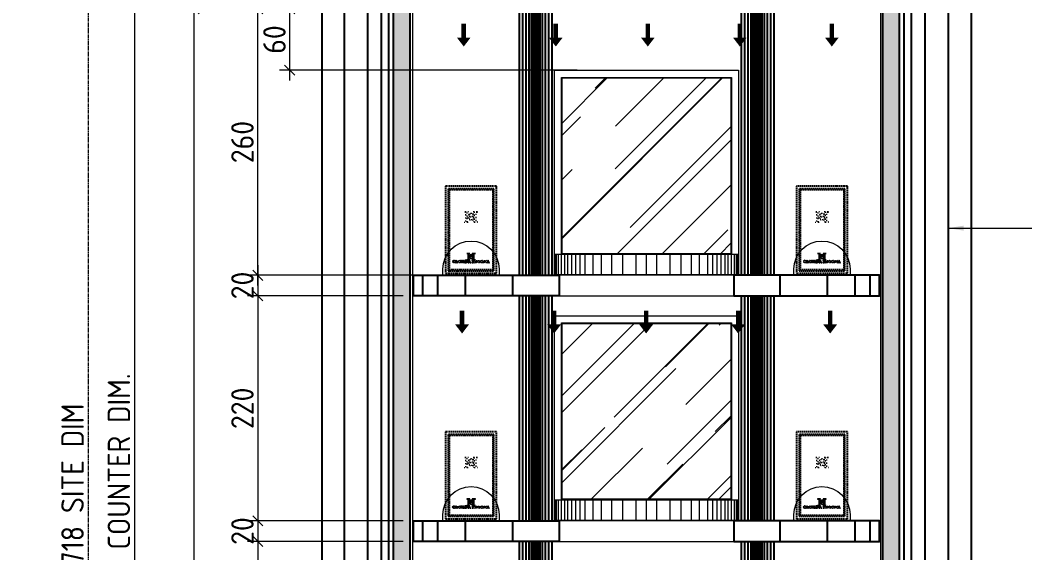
# Model space of a CAD drawing. Header units: millimetres. Extents: x 539949 to 547802, y -525020 to -515511.
# Drawn here: x 541764 to 542754, y -518583 to -518063 of the extents above; entities that cross this region are included whole.
import ezdxf

# ---------------------------------------------------------------- set-up
doc = ezdxf.new("R2010")
doc.units = ezdxf.units.MM
doc.header["$LTSCALE"] = 5
doc.header["$MEASUREMENT"] = 0
doc.set_wipeout_variables(frame=1)
doc.header["$PDMODE"] = 35
for name, pattern in [('CENTER2', [1.125, 0.75, -0.125, 0.125, -0.125]), ('CHILL WATER', [0.375, 0.25, -0.125]), ('DASH2', [0.375, 0.25, -0.125])]:
    doc.linetypes.add(name, pattern=pattern)
for name, color, linetype, lineweight in [('Decolab', 7, 'Continuous', 0), ('MDF', 41, 'Continuous', 0), ('METAL', 6, 'Continuous', 0)]:
    doc.layers.add(name, color=color, linetype=linetype, lineweight=lineweight)
for name, color, linetype in [('DIM-10', 1, 'Continuous'), ('EL_LIGHTING', 2, 'Continuous'), ('HATCH', 8, 'Continuous'), ('I-FURN', 25, 'Continuous'), ('LS', 7, 'Continuous'), ('PDF7_AUXILIAR', 7, 'Continuous')]:
    doc.layers.add(name, color=color, linetype=linetype)
for name, color, linetype, true_color in [('LED 4600K', 41, 'Continuous', 0xebd690), ('PDF7_GOL', 42, 'Continuous', 0xb88a00), ('PDF7_PLEXI OPAL', 142, 'Continuous', 0x008ab8), ('PDF8_PLEXI OPAL', 142, 'Continuous', 0x008ab8)]:
    doc.layers.add(name, color=color, linetype=linetype, true_color=true_color)
doc.styles.add('ISOCP', font='isocp.shx')
doc.styles.get("Standard").update_dxf_attribs({"font": 'arial.ttf'})
doc.dimstyles.new('dim', dxfattribs={"dimtxt": 2, "dimasz": 2, "dimexe": 1, "dimexo": 1, "dimgap": 1, "dimtad": 1, "dimdec": 0, "dimdsep": 46, "dimtxsty": 'Standard', "dimblk": 'OBLIQUE', "dimcen": 0, "dimdle": 1, "dimclrd": 1, "dimclre": 1, "dimclrt": 1, "dimadec": 0, "dimazin": 0, "dimtfac": 1, "dimtdec": 0, "dimtix": 1, "dimtmove": 0, "dimatfit": 3, "dimfxl": 1, "dimlwd": 0, "dimlwe": 0, "dimarcsym": 0})
doc.dimstyles.new('DL - 10', dxfattribs={"dimscale": 10, "dimtxt": 2.2, "dimasz": 1, "dimexe": 1, "dimexo": 1, "dimgap": 0.4, "dimtad": 1, "dimdec": 0, "dimdsep": 46, "dimtxsty": 'ISOCP', "dimblk": 'OBLIQUE', "dimcen": 0.5, "dimdle": 1, "dimclrd": 256, "dimclre": 256, "dimclrt": 2, "dimadec": 0, "dimazin": 2, "dimtfac": 1, "dimtdec": 0, "dimtix": 1, "dimtmove": 1, "dimatfit": 3, "dimldrblk": 'OPEN90', "dimfxl": 1, "dimlwd": 9, "dimlwe": 9, "dimarcsym": 0})

# ---------------------------------------------------------------- blocks, each defined once
blk = doc.blocks.new('*U14')
at = {"layer": 'HATCH'}
for p, q in [((-200, 0), (-200, 28.2)), ((-186.9, 0), (-186.9, 28.2)), ((-166.6, 0), (-166.6, 28.2)), ((-128.6, 0), (-128.6, 28.2)), ((-63.7, 0), (-63.7, 28.2)), ((0, 28.2), (0, 0))]:
    blk.add_line(p, q, dxfattribs=at)
blk.add_lwpolyline([(0, 0), (-200, 0), (-200, 28.2), (0, 28.2)], close=True, dxfattribs=at)
blk = doc.blocks.new('*U371')
at = {"layer": 'HATCH'}
for p, q in [((-200, 0), (-200, 6601.4)), ((-186.9, 0), (-186.9, 6601.4)), ((-166.6, 0), (-166.6, 6601.4)), ((-128.6, 0), (-128.6, 6601.4)), ((-63.7, 0), (-63.7, 6601.4)), ((0, 6601.4), (0, 0))]:
    blk.add_line(p, q, dxfattribs=at)
blk.add_lwpolyline([(0, 0), (-200, 0), (-200, 6601.4), (0, 6601.4)], close=True, dxfattribs=at)
blk = doc.blocks.new('_OBLIQUE')
at = {"color": 0, "linetype": 'ByBlock', "lineweight": -2}
blk.add_line((-0.5, -0.5), (0.5, 0.5), dxfattribs=at)
blk = doc.blocks.new('*D34')
at = {"layer": 'Defpoints', "color": 0, "transparency": 16777216}
for p in [(542059.29, -517169.23), (541875.96, -519882.23), (542059.29, -519882.23)]:
    blk.add_point(p, dxfattribs=at)
at = {"layer": 'DIM-10', "lineweight": 9, "transparency": 16777216}
for p, q in [((541875.96, -517159.23), (541875.96, -519892.23)), ((542049.29, -517169.23), (541865.96, -517169.23)), ((542049.29, -519882.23), (541865.96, -519882.23))]:
    blk.add_line(p, q, dxfattribs=at)
at = {"layer": 'DIM-10', "lineweight": 9, "transparency": 16777216, "xscale": 10, "yscale": 10, "zscale": 10}
for p, rotation in [((541875.96, -517169.23), 90), ((541875.96, -519882.23), 270)]:
    blk.add_blockref('_OBLIQUE', p, dxfattribs=dict(at, rotation=rotation))
at = {"layer": 'DIM-10', "color": 2, "transparency": 16777216, "insert": (541860.81, -518525.73), "char_height": 22, "attachment_point": 5, "rotation": 90, "style": 'ISOCP'}
blk.add_mtext('2713 COUNTER DIM.', dxfattribs=at)
blk = doc.blocks.new('_Open90')
at = {"color": 0, "linetype": 'ByBlock', "lineweight": -2}
for p, q in [((0, 0), (-1, 0)), ((-0.5, 0.5), (0, 0)), ((0, 0), (-0.5, -0.5))]:
    blk.add_line(p, q, dxfattribs=at)
blk = doc.blocks.new('*D55')
at = {"layer": 'Defpoints', "color": 0, "transparency": 16777216}
for p in [(542199.29, -518051.4), (541934.25, -519549.36), (542148.86, -519549.36)]:
    blk.add_point(p, dxfattribs=at)
at = {"layer": 'DIM-10', "lineweight": 9, "transparency": 16777216}
for p, q in [((541934.25, -518041.4), (541934.25, -519559.36)), ((542189.29, -518051.4), (541924.25, -518051.4)), ((542138.86, -519549.36), (541924.25, -519549.36))]:
    blk.add_line(p, q, dxfattribs=at)
at = {"layer": 'DIM-10', "lineweight": 9, "transparency": 16777216, "xscale": 10, "yscale": 10, "zscale": 10}
for p, rotation in [((541934.25, -518051.4), 90), ((541934.25, -519549.36), 270)]:
    blk.add_blockref('_OBLIQUE', p, dxfattribs=dict(at, rotation=rotation))
at = {"layer": 'DIM-10', "color": 2, "transparency": 16777216, "insert": (541904.25, -518817.41), "char_height": 22, "attachment_point": 5, "rotation": 90, "style": 'ISOCP'}
blk.add_mtext('1498', dxfattribs=at)
blk = doc.blocks.new('*D62')
at = {"layer": 'Defpoints', "color": 0, "transparency": 16777216}
for p in [(542148.84, -518551.93), (541996.64, -518572), (542148.84, -518572)]:
    blk.add_point(p, dxfattribs=at)
at = {"layer": 'DIM-10', "lineweight": 9, "transparency": 16777216}
for p, q in [((541996.64, -518541.93), (541996.64, -518582)), ((542138.84, -518551.93), (541986.64, -518551.93)), ((542138.84, -518572), (541986.64, -518572))]:
    blk.add_line(p, q, dxfattribs=at)
at = {"layer": 'DIM-10', "lineweight": 9, "transparency": 16777216, "xscale": 10, "yscale": 10, "zscale": 10}
for p, rotation in [((541996.64, -518551.93), 90), ((541996.64, -518572), 270)]:
    blk.add_blockref('_OBLIQUE', p, dxfattribs=dict(at, rotation=rotation))
at = {"layer": 'DIM-10', "color": 2, "transparency": 16777216, "insert": (541981.63, -518561.93), "char_height": 22, "attachment_point": 5, "rotation": 90, "style": 'ISOCP'}
blk.add_mtext('20', dxfattribs=at)
blk = doc.blocks.new('*D56')
at = {"layer": 'Defpoints', "color": 0, "transparency": 16777216}
for p in [(542148.84, -518572), (541996.64, -518792), (542148.84, -518792)]:
    blk.add_point(p, dxfattribs=at)
at = {"layer": 'DIM-10', "lineweight": 9, "transparency": 16777216}
for p, q in [((541996.64, -518562), (541996.64, -518802)), ((542138.84, -518572), (541986.64, -518572)), ((542138.84, -518792), (541986.64, -518792))]:
    blk.add_line(p, q, dxfattribs=at)
at = {"layer": 'DIM-10', "lineweight": 9, "transparency": 16777216, "xscale": 10, "yscale": 10, "zscale": 10}
for p, rotation in [((541996.64, -518572), 90), ((541996.64, -518792), 270)]:
    blk.add_blockref('_OBLIQUE', p, dxfattribs=dict(at, rotation=rotation))
at = {"layer": 'DIM-10', "color": 2, "transparency": 16777216, "insert": (541981.63, -518682), "char_height": 22, "attachment_point": 5, "rotation": 90, "style": 'ISOCP'}
blk.add_mtext('220', dxfattribs=at)
blk = doc.blocks.new('*D290')
at = {"layer": 'Defpoints', "color": 0, "transparency": 16777216}
for p in [(542148.84, -518311.86), (541996.64, -518331.93), (542148.84, -518331.93)]:
    blk.add_point(p, dxfattribs=at)
at = {"layer": 'DIM-10', "lineweight": 9, "transparency": 16777216}
for p, q in [((541996.64, -518301.86), (541996.64, -518341.93)), ((542138.84, -518311.86), (541986.64, -518311.86)), ((542138.84, -518331.93), (541986.64, -518331.93))]:
    blk.add_line(p, q, dxfattribs=at)
at = {"layer": 'DIM-10', "lineweight": 9, "transparency": 16777216, "xscale": 10, "yscale": 10, "zscale": 10}
for p, rotation in [((541996.64, -518311.86), 90), ((541996.64, -518331.93), 270)]:
    blk.add_blockref('_OBLIQUE', p, dxfattribs=dict(at, rotation=rotation))
at = {"layer": 'DIM-10', "color": 2, "transparency": 16777216, "insert": (541981.63, -518321.86), "char_height": 22, "attachment_point": 5, "rotation": 90, "style": 'ISOCP'}
blk.add_mtext('20', dxfattribs=at)
blk = doc.blocks.new('*D291')
at = {"layer": 'Defpoints', "color": 0, "transparency": 16777216}
for p in [(542148.84, -518331.93), (541996.64, -518551.93), (542148.84, -518551.93)]:
    blk.add_point(p, dxfattribs=at)
at = {"layer": 'DIM-10', "lineweight": 9, "transparency": 16777216}
for p, q in [((541996.64, -518321.93), (541996.64, -518561.93)), ((542138.84, -518331.93), (541986.64, -518331.93)), ((542138.84, -518551.93), (541986.64, -518551.93))]:
    blk.add_line(p, q, dxfattribs=at)
at = {"layer": 'DIM-10', "lineweight": 9, "transparency": 16777216, "xscale": 10, "yscale": 10, "zscale": 10}
for p, rotation in [((541996.64, -518331.93), 90), ((541996.64, -518551.93), 270)]:
    blk.add_blockref('_OBLIQUE', p, dxfattribs=dict(at, rotation=rotation))
at = {"layer": 'DIM-10', "color": 2, "transparency": 16777216, "insert": (541981.63, -518441.93), "char_height": 22, "attachment_point": 5, "rotation": 90, "style": 'ISOCP'}
blk.add_mtext('220', dxfattribs=at)
blk = doc.blocks.new('*D292')
at = {"layer": 'Defpoints', "color": 0, "transparency": 16777216}
for p in [(541996.64, -518051.4), (542199.29, -518051.4), (542172.65, -518311.86)]:
    blk.add_point(p, dxfattribs=at)
at = {"layer": 'DIM-10', "lineweight": 9, "transparency": 16777216}
for p, q in [((541996.64, -518321.86), (541996.64, -518041.4)), ((542189.29, -518051.4), (541986.64, -518051.4)), ((542162.65, -518311.86), (541986.64, -518311.86))]:
    blk.add_line(p, q, dxfattribs=at)
at = {"layer": 'DIM-10', "lineweight": 9, "transparency": 16777216, "xscale": 10, "yscale": 10, "zscale": 10}
for p, rotation in [((541996.64, -518051.4), 90), ((541996.64, -518311.86), 270)]:
    blk.add_blockref('_OBLIQUE', p, dxfattribs=dict(at, rotation=rotation))
at = {"layer": 'DIM-10', "color": 2, "transparency": 16777216, "insert": (541981.63, -518181.63), "char_height": 22, "attachment_point": 5, "rotation": 90, "style": 'ISOCP'}
blk.add_mtext('260', dxfattribs=at)
blk = doc.blocks.new('FLECHE')
at = {"layer": 'EL_LIGHTING', "const_width": 5}
blk.add_lwpolyline([(0, 0), (0, -15)], dxfattribs=at)
at = {"layer": 'EL_LIGHTING'}
blk.add_lwpolyline([(0, -15, 15, 0, 0), (0, -24.8, 0, 0, 0)], format="xyseb", dxfattribs=at)
blk = doc.blocks.new('*U304')
at = {"layer": 'EL_LIGHTING', "xscale": 0.9, "yscale": 0.9, "zscale": 0.9, "rotation": 90}
blk.add_blockref('FLECHE', (-11.16, 0), dxfattribs=at)
blk = doc.blocks.new('*U305')
at = {"layer": 'LED 4600K', "color": 0, "linetype": 'ByBlock', "lineweight": -2}
for p in [(0, 360), (0, 270), (0, 180), (0, 90), (0, 0)]:
    blk.add_blockref('*U304', p, dxfattribs=at)
blk = doc.blocks.new('A$Cdae376a9')
at = {"layer": 'PDF8_PLEXI OPAL', "lineweight": 0}
h = blk.add_hatch(dxfattribs=at)
h.set_pattern_fill('AR-RROOF', color=256, scale=60, angle=45)
h.set_pattern_definition([(45, (-511118.685, 526567.64), (50.9116882, 135.764502), [900, -120, 300, -60]), (45, (-511083.47, 526645.28), (-98.853528, 14.000714), [180, -19.8, 360, -45]), (45, (-511133.534, 526624.914), (192.1916231, 249.0430083), [480, -84, 240, -60])])
h.paths.add_polyline_path([(-82.48, 192.97), (82.48, 192.97), (82.48, 21.03), (-82.48, 21.03)])
at = {"layer": 'METAL', "color": 251}
for p, q in [((-89, 0.42), (-89, 20.53)), ((-88, 0.42), (-88, 20.53)), ((-86, 0.42), (-86, 20.53)), ((-83, 0.42), (-83, 20.53)), ((-80, 0.42), (-80, 20.53)), ((-77, 0.42), (-77, 20.53)), ((-73, 0.42), (-73, 20.53)), ((-69, 0.42), (-69, 20.53)), ((-65, 0.42), (-65, 20.53)), ((-60, 0.42), (-60, 20.53)), ((-52, 0.42), (-52, 20.53)), ((-44, 0.42), (-44, 20.53)), ((-34, 0.42), (-34, 20.53)), ((-23, 0.42), (-23, 20.53)), ((-10, 0.42), (-10, 20.53)), ((0, 0.42), (0, 20.53)), ((10, 0.42), (10, 20.53)), ((23, 0.42), (23, 20.53)), ((34, 0.42), (34, 20.53)), ((44, 0.42), (44, 20.53)), ((52, 0.42), (52, 20.53)), ((60, 0.42), (60, 20.53)), ((65, 0.42), (65, 20.53)), ((69, 0.42), (69, 20.53)), ((73, 0.42), (73, 20.53)), ((77, 0.42), (77, 20.53)), ((80, 0.42), (80, 20.53)), ((83, 0.42), (83, 20.53)), ((86, 0.42), (86, 20.53)), ((88, 0.42), (88, 20.53)), ((89, 0.42), (89, 20.53))]:
    blk.add_line(p, q, dxfattribs=at)
at = {"layer": 'METAL', "lineweight": 0}
for points in [[(-89.96, 200.46), (89.96, 200.46), (89.96, 0), (-89.96, 0)], [(-82.98, 193.47), (82.98, 193.47), (82.98, 20.53), (-82.98, 20.53)], [(-89.96, 20.53), (89.96, 20.53), (89.96, 0.42), (-89.96, 0.42)]]:
    blk.add_lwpolyline(points, close=True, dxfattribs=at)
at = {"layer": 'PDF7_PLEXI OPAL', "lineweight": 0}
blk.add_lwpolyline([(-82.98, 95.25), (-82.77, 95.47)], dxfattribs=at)
at = {"layer": 'PDF8_PLEXI OPAL', "lineweight": 0}
blk.add_lwpolyline([(-82.48, 192.97), (82.48, 192.97), (82.48, 21.03), (-82.48, 21.03)], close=True, dxfattribs=at)
blk = doc.blocks.new('A$Cd65d773b')
at = {"layer": 'PDF7_AUXILIAR', "lineweight": 0}
for points in [[(-11.22, 9.95), (-11.64, 9.95), (-11.85, 9.95), (-12.07, 9.95), (-12.49, 9.95)], [(-8.68, 9.74), (-8.68, 9.95), (-8.89, 9.95), (-9.1, 9.95), (-9.53, 9.95)], [(-2.96, 9.95), (-3.18, 9.95), (-3.6, 9.95), (-3.81, 9.95), (-4.02, 9.95), (-4.23, 9.95)], [(-1.48, 9.74), (-1.27, 9.74), (-1.06, 9.74), (-0.85, 9.74), (-0.42, 9.74), (-0.21, 9.74), (0, 9.74), (0, 9.95), (-0.21, 9.95), (-0.42, 9.95), (-0.85, 9.95), (-1.06, 9.95), (-1.27, 9.95)], [(-13.12, 0), (-12.91, 0), (-12.7, 0), (-12.49, 0), (-12.28, 0)], [(-12.49, 9.74), (-12.28, 9.74), (-12.07, 9.74), (-11.85, 9.74), (-11.64, 9.74), (-11.64, 9.53), (-11.64, 9.31)], [(-11.64, 7.62), (-11.64, 6.99), (-11.64, 6.35)], [(-11.64, 4.45), (-11.64, 3.6), (-11.64, 3.39)], [(-11.64, 1.48), (-11.64, 1.06), (-11.64, 0.85), (-11.64, 0.64), (-11.64, 0.42)], [(-10.37, 0), (-9.95, 0), (-9.74, 0), (-9.53, 0), (-9.1, 0)], [(-10.16, 8.26), (-10.16, 8.47), (-10.16, 8.68), (-10.16, 9.1), (-10.16, 9.31)], [(-9.95, 5.29), (-10.16, 5.29), (-10.16, 5.5), (-10.16, 5.72), (-10.16, 5.93), (-10.16, 6.14), (-10.16, 6.35)], [(-10.16, 2.75), (-10.16, 3.39), (-10.16, 3.6), (-10.16, 3.81), (-10.16, 4.02)], [(-9.53, 0.21), (-9.74, 0.21), (-9.95, 0.21), (-10.16, 0.21), (-10.16, 0.42), (-10.16, 0.64), (-10.16, 0.85)], [(-9.31, 5.08), (-9.31, 4.87), (-9.31, 4.66), (-9.31, 4.23), (-9.31, 4.02), (-9.1, 3.81)], [(-8.47, 7.41), (-8.68, 7.2), (-8.89, 6.99), (-8.89, 6.77), (-9.1, 6.56)], [(-7.2, 5.29), (-7.41, 5.29), (-7.83, 5.29), (-8.04, 5.29), (-8.26, 5.29), (-8.26, 5.5)], [(-7.83, 2.96), (-7.83, 3.18), (-8.04, 3.39), (-8.04, 3.81), (-8.04, 4.02)], [(-8.04, 2.54), (-7.83, 2.33), (-7.62, 2.33), (-7.41, 2.12), (-7.2, 2.12), (-6.99, 2.12)], [(-7.83, 7.41), (-7.62, 7.41), (-7.62, 7.62), (-7.41, 7.83), (-7.2, 7.83), (-6.99, 8.04)], [(-7.41, 5.08), (-7.2, 5.08), (-6.99, 5.08), (-6.56, 5.08), (-6.14, 5.08)], [(-5.72, 8.26), (-5.93, 8.47), (-6.14, 8.47), (-6.56, 8.47), (-6.77, 8.26), (-6.99, 8.26)], [(-5.08, 2.33), (-5.29, 2.33), (-5.5, 2.12), (-5.93, 2.12), (-6.14, 2.12)], [(-4.23, 5.29), (-4.45, 5.29), (-4.87, 5.29), (-5.08, 5.29), (-5.5, 5.29)], [(-5.08, 8.04), (-4.87, 7.83), (-4.66, 7.62), (-4.45, 7.41), (-4.23, 7.2)], [(-5.08, 2.12), (-4.87, 2.12), (-4.45, 2.12), (-4.23, 2.12), (-4.02, 2.12)], [(-4.45, 5.08), (-4.23, 5.08), (-3.81, 5.08), (-3.6, 5.08), (-3.39, 5.08), (-3.18, 5.08)], [(-3.81, 7.2), (-3.81, 7.41), (-3.81, 7.62), (-3.81, 7.83), (-3.81, 8.04), (-3.81, 8.26), (-3.81, 8.47), (-4.02, 8.47)], [(-3.81, 3.39), (-3.81, 3.6), (-3.81, 3.81), (-3.81, 4.02), (-4.02, 4.02), (-4.02, 3.81)], [(-3.18, 0.42), (-3.18, 0.21), (-3.39, 0.21), (-3.6, 0.21), (-4.02, 0.21)], [(-3.39, 9.74), (-3.18, 9.74), (-3.18, 9.53), (-3.18, 9.31), (-3.18, 9.1), (-3.18, 8.89)], [(-3.39, 0), (-3.18, 0), (-2.96, 0), (-2.33, 0)], [(-3.18, 7.2), (-3.18, 6.99), (-3.18, 6.56), (-3.18, 6.35), (-3.18, 6.14), (-3.18, 5.93)], [(-3.18, 3.39), (-3.18, 2.54), (-3.18, 2.12)], [(-1.48, 6.99), (-1.48, 7.62), (-1.48, 7.83), (-1.48, 8.04)], [(-1.48, 3.81), (-1.48, 5.08)], [(-1.48, 0.85), (-1.48, 1.06), (-1.48, 1.48), (-1.48, 1.69), (-1.48, 1.91), (-1.48, 2.12)], [(-0.42, 0), (-0.21, 0), (0, 0), (0, 0.21), (-0.21, 0.21), (-0.42, 0.21)]]:
    blk.add_lwpolyline(points, dxfattribs=at)
blk = doc.blocks.new('A$C141dc8a9')
at = {"layer": 'PDF7_AUXILIAR', "lineweight": 0}
for points in [[(-34.72, 0), (-34.93, 0), (-35.14, 0), (-35.14, 0.21), (-35.35, 0.21), (-35.56, 0.21), (-35.56, 0.42), (-35.77, 0.42), (-35.77, 0.64), (-35.77, 0.85), (-35.99, 1.06), (-35.99, 1.27), (-35.77, 1.48), (-35.77, 1.69), (-35.77, 1.91), (-35.56, 1.91), (-35.56, 2.12), (-35.35, 2.12), (-35.14, 2.12), (-35.14, 2.33), (-34.93, 2.33), (-34.72, 2.33), (-34.5, 2.33), (-34.29, 2.12), (-34.08, 2.12), (-33.87, 2.12), (-33.87, 2.33), (-33.87, 2.12), (-33.87, 1.91), (-33.87, 1.69), (-33.87, 1.48), (-33.87, 1.69), (-34.08, 1.91), (-34.29, 2.12), (-34.5, 2.12), (-34.72, 2.33), (-34.93, 2.33), (-34.93, 2.12), (-35.14, 2.12), (-35.35, 1.91), (-35.35, 1.69), (-35.56, 1.48), (-35.56, 1.27), (-35.56, 1.06), (-35.56, 0.85), (-35.35, 0.64), (-35.35, 0.42), (-35.14, 0.21), (-34.93, 0.21)], [(-34.72, 0), (-34.5, 0.21), (-34.29, 0.21), (-34.08, 0.42), (-33.87, 0.64), (-33.87, 0.85), (-33.87, 0.64), (-33.87, 0.42), (-33.87, 0.21), (-33.87, 0), (-33.87, 0.21), (-34.08, 0.21), (-34.29, 0.21), (-34.5, 0)], [(-33.45, 0.21), (-33.66, 0.21), (-33.66, 0), (-33.23, 0), (-33.23, 0.21), (-33.45, 0.21), (-33.02, 0.85), (-32.17, 0.85), (-31.96, 0.21), (-32.17, 0.21), (-32.17, 0), (-31.33, 0), (-31.33, 0.21), (-31.54, 0.21), (-32.39, 2.33)], [(-32.6, 1.69), (-32.17, 0.85), (-33.02, 0.85)], [(-24.34, 0), (-24.55, 0), (-24.77, 0), (-24.98, 0), (-25.4, 0), (-25.61, 0), (-25.82, 0), (-26.04, 0), (-26.25, 0), (-26.25, 0.21), (-26.04, 0.21), (-26.04, 0.42), (-26.04, 0.64), (-26.04, 0.85), (-26.04, 1.27), (-26.04, 1.48), (-26.04, 1.69), (-26.04, 1.91), (-26.04, 2.12), (-26.25, 2.12), (-26.25, 2.33), (-26.04, 2.33), (-25.82, 2.33), (-25.61, 2.33), (-25.4, 2.33), (-25.4, 2.12), (-25.61, 2.12), (-25.61, 1.91), (-25.61, 1.69), (-25.61, 1.48), (-25.61, 1.27), (-25.61, 0.85), (-25.61, 0.64), (-25.61, 0.42), (-25.61, 0.21), (-25.4, 0.21), (-25.19, 0.21), (-24.98, 0.21), (-24.77, 0.21), (-24.77, 0.42), (-24.55, 0.42), (-24.55, 0.64), (-24.55, 0.85), (-24.55, 1.06), (-24.34, 1.06), (-24.34, 0.85), (-24.34, 0.64), (-24.34, 0.42), (-24.34, 0.21)], [(-24.13, 2.33), (-24.13, 2.12), (-23.92, 2.12), (-23.92, 0.21), (-24.13, 0.21), (-24.13, 0), (-23.28, 0), (-23.28, 0.21), (-23.5, 0.21), (-23.5, 2.12), (-23.28, 2.12), (-23.28, 2.33)], [(-23.07, 2.33), (-23.07, 2.12), (-22.65, 2.12), (-22.65, 0.21), (-23.07, 0.21), (-23.07, 0), (-22.44, 0), (-22.44, 0.21), (-22.65, 0.21), (-22.65, 2.12), (-20.96, 0), (-20.96, 2.12), (-20.74, 2.12), (-20.74, 2.33), (-21.17, 2.33), (-21.17, 2.12), (-20.96, 2.12), (-20.96, 0.85), (-22.23, 2.33)], [(-20.32, 0.21), (-20.74, 0.21), (-20.74, 0), (-20.11, 0), (-20.11, 0.21)], [(-20.32, 0.21), (-20.11, 0.85), (-19.26, 0.85), (-18.84, 0.21), (-19.05, 0.21), (-19.05, 0), (-18.2, 0), (-18.2, 0.21), (-18.42, 0.21), (-19.47, 2.33)], [(-19.69, 1.69), (-19.26, 0.85), (-20.11, 0.85)], [(-15.45, 2.33), (-15.45, 2.12), (-15.24, 2.12), (-15.24, 1.27), (-16.51, 1.27), (-16.51, 2.12), (-16.3, 2.12), (-16.3, 2.33), (-17.15, 2.33), (-17.15, 2.12), (-16.93, 2.12), (-16.93, 0.21), (-17.15, 0.21), (-17.15, 0), (-16.3, 0), (-16.3, 0.21), (-16.51, 0.21), (-16.51, 1.27), (-15.24, 1.27), (-15.24, 0.21), (-15.45, 0.21), (-15.45, 0), (-14.61, 0), (-14.61, 0.21), (-14.82, 0.21), (-14.82, 2.12), (-14.61, 2.12), (-14.61, 2.33)], [(-2.12, 0.21), (-2.33, 0.21), (-2.33, 0), (-1.91, 0), (-1.91, 0.21)], [(-2.12, 0.21), (-1.91, 0.85), (-1.06, 0.85), (-0.64, 0.21), (-0.85, 0.21), (-0.85, 0), (0, 0), (0, 0.21), (-0.21, 0.21), (-1.27, 2.33)], [(-1.48, 1.69), (-1.06, 0.85), (-1.91, 0.85)]]:
    blk.add_lwpolyline(points, close=True, dxfattribs=at)
for points in [[(-35.99, 1.27), (-35.99, 1.27)], [(-35.56, 1.06), (-35.56, 1.06)], [(-33.87, 2.33), (-33.87, 2.33)], [(-33.87, 2.33), (-33.87, 2.33)], [(-33.87, 1.48), (-33.87, 1.48)], [(-33.87, 1.48), (-33.87, 1.48)], [(-33.87, 0.85), (-33.87, 0.85)], [(-33.87, 0.85), (-33.87, 0.85)], [(-33.87, 0), (-33.87, 0)], [(-33.87, 0), (-33.87, 0)], [(-30.9, 0.64), (-30.9, 0.85), (-30.9, 1.48), (-30.9, 1.69), (-30.9, 1.91)], [(-30.69, 2.12), (-30.69, 1.91), (-30.69, 1.69), (-30.69, 1.48), (-30.69, 1.27), (-30.48, 1.27), (-30.27, 1.27), (-30.06, 1.27), (-29.85, 1.27)], [(-30.48, 1.27), (-30.69, 1.27), (-30.69, 1.06), (-30.69, 0.85), (-30.69, 0.64), (-30.69, 0.42), (-30.69, 0.21), (-30.48, 0.21)], [(-30.06, 2.33), (-29.85, 2.33), (-29.63, 2.12), (-29.42, 2.12), (-29.42, 1.91), (-29.42, 1.69), (-29.42, 1.48)], [(-29.42, 0.64), (-29.42, 0.42), (-29.21, 0.42), (-29.21, 0.21), (-29, 0.21), (-29, 0), (-29.21, 0), (-29.63, 0), (-29.85, 0)], [(-26.67, 0.64), (-26.88, 0.42), (-27.09, 0.21), (-27.31, 0.21), (-27.52, 0), (-27.73, 0), (-27.94, 0), (-28.15, 0), (-28.15, 0.21), (-28.36, 0.21), (-28.58, 0.42), (-28.79, 0.42), (-28.79, 0.64)], [(-27.09, 0.64), (-26.88, 0.85), (-26.88, 1.06), (-26.88, 1.27), (-26.88, 1.48), (-27.09, 1.69), (-27.09, 1.91), (-27.31, 2.12), (-27.52, 2.12), (-27.73, 2.33), (-27.94, 2.12), (-28.15, 2.12), (-28.36, 1.91), (-28.36, 1.69), (-28.58, 1.48), (-28.58, 1.27), (-28.58, 1.06), (-28.58, 0.85), (-28.36, 0.64)], [(-28.36, 2.12), (-28.15, 2.12), (-28.15, 2.33), (-27.94, 2.33), (-27.73, 2.33), (-27.52, 2.33), (-27.31, 2.33), (-27.31, 2.12), (-27.09, 2.12)], [(-24.55, 1.06), (-24.55, 1.06)], [(-22.23, 2.33), (-22.23, 2.33)], [(-13.97, 1.27), (-13.97, 1.48), (-13.97, 1.69), (-13.97, 1.91), (-13.97, 2.12), (-14.18, 2.12), (-14.39, 2.12), (-14.39, 2.33), (-14.18, 2.33)], [(-12.49, 0.64), (-12.49, 0.85), (-12.49, 1.06), (-12.49, 0.85), (-12.49, 0.42), (-12.49, 0.21), (-12.49, 0), (-12.7, 0), (-12.91, 0), (-13.34, 0), (-13.55, 0), (-13.76, 0), (-13.97, 0)], [(-13.76, 1.69), (-13.76, 1.48), (-13.76, 1.27), (-13.55, 1.27), (-13.34, 1.27), (-13.12, 1.27), (-13.12, 1.48)], [(-13.12, 1.06), (-13.12, 1.27), (-13.34, 1.27), (-13.55, 1.27), (-13.76, 1.27), (-13.76, 1.06), (-13.76, 0.85), (-13.76, 0.64)], [(-12.49, 2.33), (-12.49, 2.12), (-12.49, 1.91), (-12.49, 1.69), (-12.49, 1.48), (-12.49, 1.69), (-12.49, 1.91)], [(-11.64, 0.64), (-11.64, 0.85), (-11.64, 1.48), (-11.64, 1.69), (-11.64, 1.91)], [(-11.43, 2.12), (-11.43, 1.91), (-11.43, 1.69), (-11.43, 1.48), (-11.43, 1.27), (-11.22, 1.27), (-11.01, 1.27), (-10.8, 1.27), (-10.58, 1.27)], [(-11.22, 1.27), (-11.43, 1.27), (-11.43, 1.06), (-11.43, 0.85), (-11.43, 0.64), (-11.43, 0.42), (-11.43, 0.21), (-11.22, 0.21)], [(-10.8, 2.33), (-10.58, 2.33), (-10.58, 2.12), (-10.37, 2.12), (-10.16, 2.12), (-10.16, 1.91), (-10.16, 1.69), (-10.16, 1.48)], [(-10.16, 0.64), (-10.16, 0.42), (-9.95, 0.21), (-9.74, 0.21), (-9.74, 0), (-9.95, 0), (-10.16, 0), (-10.37, 0), (-10.58, 0)], [(-9.31, 0.64), (-9.31, 0.85), (-9.31, 1.48), (-9.31, 1.69), (-9.31, 1.91)], [(-8.89, 2.12), (-8.89, 1.91), (-8.89, 1.69), (-8.89, 1.48), (-8.89, 1.27), (-8.68, 1.27), (-8.47, 1.27), (-8.26, 1.27), (-8.04, 1.27)], [(-8.89, 1.27), (-8.89, 1.06), (-8.89, 0.85), (-8.89, 0.64), (-8.89, 0.42), (-8.89, 0.21)], [(-8.47, 2.33), (-8.26, 2.33), (-8.04, 2.12), (-7.83, 2.12), (-7.62, 2.12), (-7.62, 1.91), (-7.62, 1.69), (-7.62, 1.48)], [(-7.83, 0.64), (-7.62, 0.42), (-7.62, 0.21), (-7.41, 0.21), (-7.2, 0.21), (-7.2, 0), (-7.41, 0), (-7.62, 0), (-7.83, 0), (-8.04, 0), (-8.26, 0)], [(-6.77, 1.27), (-6.77, 1.48), (-6.77, 1.69), (-6.77, 1.91), (-6.77, 2.12), (-6.99, 2.12), (-6.99, 2.33)], [(-5.29, 0.64), (-5.29, 0.85), (-5.29, 1.06), (-5.29, 0.85), (-5.29, 0.42), (-5.29, 0.21), (-5.29, 0), (-5.5, 0), (-5.72, 0), (-5.93, 0), (-6.35, 0), (-6.56, 0), (-6.77, 0)], [(-6.35, 1.69), (-6.35, 1.48), (-6.35, 1.27), (-6.14, 1.27), (-5.93, 1.27), (-5.93, 1.48), (-5.72, 1.48)], [(-5.93, 1.06), (-5.93, 1.27), (-6.14, 1.27), (-6.35, 1.27), (-6.35, 1.06), (-6.35, 0.85), (-6.35, 0.64)], [(-5.29, 2.33), (-5.29, 2.12), (-5.29, 1.91), (-5.29, 1.69), (-5.29, 1.48), (-5.29, 1.69), (-5.29, 1.91)], [(-4.45, 0.64), (-4.45, 0.85), (-4.45, 1.48), (-4.45, 1.69), (-4.45, 1.91)], [(-4.02, 2.12), (-4.02, 1.91), (-4.02, 1.69), (-4.02, 1.48), (-4.02, 1.27), (-3.81, 1.27), (-3.6, 1.27), (-3.39, 1.27)], [(-4.02, 1.27), (-4.02, 1.06), (-4.02, 0.85), (-4.02, 0.64), (-4.02, 0.42), (-4.02, 0.21)], [(-3.6, 2.33), (-3.39, 2.33), (-3.18, 2.12), (-2.96, 2.12), (-2.96, 1.91), (-2.75, 1.91), (-2.75, 1.69), (-2.75, 1.48)], [(-2.96, 0.64), (-2.96, 0.42), (-2.75, 0.42), (-2.75, 0.21), (-2.54, 0.21), (-2.54, 0), (-2.75, 0), (-3.18, 0), (-3.39, 0)]]:
    blk.add_lwpolyline(points, dxfattribs=at)
blk = doc.blocks.new('A$C5e522d1c')
at = {"layer": 'LS', "linetype": 'CHILL WATER'}
for points in [[(-24.98, 1.91), (24.98, 1.91), (24.98, 87), (-24.98, 87)], [(22.44, 84.46), (-22.44, 84.46), (-22.44, 4.45), (22.44, 4.45)], [(-21.38, 5.5), (21.59, 5.5), (21.59, 83.4), (-21.38, 83.4)]]:
    blk.add_lwpolyline(points, close=True, dxfattribs=at)
at = {"layer": 'PDF7_GOL', "lineweight": 5}
blk.add_lwpolyline([(27.52, 5.93), (27.52, 0), (-27.52, 0), (-27.52, 5.93, -0.999996)], format="xyb", close=True, dxfattribs=at)
at = {"layer": 'PDF7_GOL', "lineweight": 0}
blk.add_lwpolyline([(4.23, 21.17), (4.23, 21.38), (4.02, 21.38), (3.81, 21.38), (3.6, 21.38), (3.39, 21.38), (2.75, 21.38), (2.12, 21.38), (1.91, 21.38), (1.69, 21.38), (1.48, 21.38), (1.27, 21.38), (1.27, 21.17), (1.48, 21.17), (1.69, 21.17), (1.91, 21.17), (2.12, 21.17), (2.33, 21.17), (2.33, 20.96), (2.33, 20.74), (2.33, 20.53), (2.33, 20.32), (2.33, 19.69), (2.33, 19.26), (2.33, 19.05), (2.33, 18.84), (2.33, 18.63), (2.33, 18.42), (2.12, 18.42), (1.91, 18.42), (1.69, 18.42), (1.48, 18.42), (1.27, 18.42), (0.64, 18.42), (0, 18.42), (-0.21, 18.42), (-0.42, 18.42), (-0.64, 18.42), (-0.85, 18.42), (-1.06, 18.42), (-1.06, 18.63), (-0.85, 18.84), (-0.85, 19.26), (-0.85, 19.47), (-0.64, 19.69), (-0.64, 19.9), (-0.42, 19.9), (-0.21, 20.11), (0, 20.11), (0.21, 20.11), (0.64, 20.11), (0.85, 20.11), (1.06, 19.9), (1.27, 19.9), (1.27, 19.69), (1.48, 19.69), (1.48, 19.47), (1.48, 19.26), (1.69, 19.05), (1.69, 19.26), (1.69, 19.47), (1.69, 19.69), (1.69, 19.9), (1.69, 20.11), (1.69, 20.32), (1.48, 20.11), (1.27, 20.11), (1.06, 20.11), (0.85, 20.11), (0.64, 20.32), (0.42, 20.32), (0.21, 20.32), (0, 20.32), (-0.21, 20.32), (-0.42, 20.11), (-0.85, 19.9), (-1.06, 19.9), (-1.27, 19.69), (-1.48, 19.47), (-1.48, 19.26), (-1.69, 18.84), (-1.69, 18.63), (-1.69, 18.42), (-1.91, 18.42), (-2.12, 18.42), (-2.12, 18.63), (-2.12, 18.84), (-2.12, 19.05), (-2.12, 19.26), (-2.12, 19.69), (-2.12, 20.32), (-2.12, 20.53), (-2.12, 20.74), (-2.12, 20.96), (-2.12, 21.17), (-1.91, 21.17), (-1.69, 21.17), (-1.48, 21.17), (-1.27, 21.17), (-1.27, 21.38), (-1.48, 21.38), (-1.69, 21.38), (-1.91, 21.38), (-2.12, 21.38), (-2.75, 21.38), (-3.18, 21.38), (-3.39, 21.38), (-3.6, 21.38), (-3.81, 21.38), (-4.02, 21.38), (-4.23, 21.38), (-4.23, 21.17), (-4.02, 21.17), (-3.81, 21.17), (-3.6, 21.17), (-3.39, 21.17), (-3.18, 21.17), (-3.18, 20.96), (-3.18, 20.74), (-3.18, 20.53), (-3.18, 20.32), (-3.18, 19.9), (-3.18, 19.69), (-3.18, 19.26), (-3.18, 18.63), (-3.18, 18.2), (-3.18, 17.57), (-3.18, 16.93), (-3.18, 16.51), (-3.18, 16.3), (-3.18, 16.09), (-3.18, 15.88), (-3.18, 15.66), (-3.18, 15.45), (-3.18, 15.24), (-3.18, 15.03), (-3.39, 15.03), (-3.6, 15.03), (-3.81, 15.03), (-4.02, 15.03), (-4.23, 15.03), (-4.02, 15.03), (-3.81, 15.03), (-3.6, 15.03), (-3.39, 15.03), (-3.18, 15.03), (-2.75, 15.03), (-2.12, 15.03), (-1.91, 15.03), (-1.69, 15.03), (-1.48, 15.03), (-1.27, 15.03), (-1.48, 15.03), (-1.69, 15.03), (-1.91, 15.03), (-2.12, 15.03), (-2.12, 15.24), (-2.12, 15.45), (-2.12, 15.66), (-2.12, 15.88), (-2.12, 16.09), (-2.12, 16.72), (-2.12, 17.15), (-2.12, 17.36), (-2.12, 17.78), (-2.12, 17.99), (-2.12, 18.2), (-1.91, 18.2), (-1.69, 18.2), (-1.69, 17.78), (-1.69, 17.57), (-1.48, 17.36), (-1.48, 17.15), (-1.27, 16.93), (-1.06, 16.72), (-0.85, 16.51), (-0.42, 16.3), (-0.21, 16.3), (0, 16.3), (0.21, 16.3), (0.42, 16.3), (0.85, 16.3), (1.06, 16.3), (1.27, 16.3), (1.48, 16.3), (1.69, 16.3), (1.91, 16.3), (1.91, 16.51), (1.91, 16.72), (1.91, 16.93), (1.91, 17.15), (1.91, 17.36), (1.91, 17.57), (1.69, 17.57), (1.69, 17.36), (1.69, 17.15), (1.48, 16.93), (1.48, 16.72), (1.27, 16.72), (1.27, 16.51), (1.06, 16.51), (0.85, 16.51), (0.85, 16.3), (0.64, 16.3), (0.42, 16.3), (0.21, 16.3), (0, 16.3), (-0.21, 16.3), (-0.21, 16.51), (-0.42, 16.51), (-0.64, 16.72), (-0.85, 16.93), (-0.85, 17.15), (-0.85, 17.36), (-0.85, 17.57), (-1.06, 17.78), (-1.06, 18.2), (-0.85, 18.2), (-0.64, 18.2), (-0.42, 18.2), (-0.21, 18.2), (0, 18.2), (0.64, 18.2), (1.27, 18.2), (1.48, 18.2), (1.69, 18.2), (1.91, 18.2), (2.12, 18.2), (2.33, 18.2), (2.33, 17.99), (2.33, 17.78), (2.33, 17.57), (2.33, 17.15), (2.33, 16.72), (2.33, 16.09), (2.33, 15.88), (2.33, 15.66), (2.33, 15.45), (2.33, 15.24), (2.33, 15.03), (2.12, 15.03), (1.91, 15.03), (1.69, 15.03), (1.48, 15.03), (1.27, 15.03), (1.48, 15.03), (1.69, 15.03), (1.91, 15.03), (2.12, 15.03), (2.75, 15.03), (3.39, 15.03), (3.6, 15.03), (3.81, 15.03), (4.02, 15.03), (4.23, 15.03), (4.02, 15.03), (3.81, 15.03), (3.6, 15.03), (3.39, 15.03), (3.18, 15.03), (3.18, 15.24), (3.18, 15.45), (3.18, 15.66), (3.18, 15.88), (3.18, 16.09), (3.18, 16.3), (3.18, 16.51), (3.18, 16.93), (3.18, 17.57), (3.18, 18.2), (3.18, 18.63), (3.18, 19.26), (3.18, 19.69), (3.18, 19.9), (3.18, 20.32), (3.18, 20.53), (3.18, 20.74), (3.18, 20.96), (3.18, 21.17), (3.39, 21.17), (3.6, 21.17), (3.81, 21.17), (4.02, 21.17)], close=True, dxfattribs=at)
for points in [[(1.69, 20.32), (1.69, 20.32)], [(-4.23, 15.03), (-4.23, 15.03)], [(-1.27, 15.03), (-1.27, 15.03)], [(1.27, 15.03), (1.27, 15.03)], [(1.69, 19.05), (1.69, 19.05)], [(4.23, 15.03), (4.23, 15.03)]]:
    blk.add_lwpolyline(points, dxfattribs=at)
at = {"layer": 'MDF'}
for name, p in [('A$Cd65d773b', (6.35, 52.07)), ('A$C141dc8a9', (17.99, 12.28))]:
    blk.add_blockref(name, p, dxfattribs=at)
blk = doc.blocks.new('*D338')
at = {"layer": 'Defpoints', "color": 0, "linetype": 'CENTER2', "transparency": 16777216}
for p in [(542014.22, -517164.23), (541830.63, -519882.23), (542014.22, -519882.23)]:
    blk.add_point(p, dxfattribs=at)
at = {"layer": 'DIM-10', "linetype": 'CENTER2', "lineweight": 9, "transparency": 16777216}
for p, q in [((541830.63, -517154.23), (541830.63, -519892.23)), ((542004.22, -517164.23), (541820.63, -517164.23)), ((542004.22, -519882.23), (541820.63, -519882.23))]:
    blk.add_line(p, q, dxfattribs=at)
at = {"layer": 'DIM-10', "linetype": 'CENTER2', "lineweight": 9, "transparency": 16777216, "xscale": 10, "yscale": 10, "zscale": 10}
for p, rotation in [((541830.63, -517164.23), 90), ((541830.63, -519882.23), 270)]:
    blk.add_blockref('_OBLIQUE', p, dxfattribs=dict(at, rotation=rotation))
at = {"layer": 'DIM-10', "color": 2, "linetype": 'CENTER2', "transparency": 16777216, "insert": (541815.48, -518523.23), "char_height": 22, "attachment_point": 5, "rotation": 90, "style": 'ISOCP'}
blk.add_mtext('{\\C24;2718 SITE DIM}', dxfattribs=at)
blk = doc.blocks.new('*D372')
at = {"layer": 'Defpoints', "color": 0, "transparency": 16777216}
for p in [(542027.92, -518051.4), (542319.15, -518051.4), (542319.15, -518111.4)]:
    blk.add_point(p, dxfattribs=at)
at = {"layer": 'DIM-10', "lineweight": 9, "transparency": 16777216}
for p, q in [((542027.92, -518121.4), (542027.92, -518041.4)), ((542309.15, -518051.4), (542017.92, -518051.4)), ((542309.15, -518111.4), (542017.92, -518111.4))]:
    blk.add_line(p, q, dxfattribs=at)
at = {"layer": 'DIM-10', "lineweight": 9, "transparency": 16777216, "xscale": 10, "yscale": 10, "zscale": 10}
for p, rotation in [((542027.92, -518051.4), 90), ((542027.92, -518111.4), 270)]:
    blk.add_blockref('_OBLIQUE', p, dxfattribs=dict(at, rotation=rotation))
at = {"layer": 'DIM-10', "color": 2, "transparency": 16777216, "insert": (542012.92, -518081.4), "char_height": 22, "attachment_point": 5, "rotation": 90, "style": 'ISOCP'}
blk.add_mtext('60', dxfattribs=at)
blk = doc.blocks.new('*U379')
at = {"layer": 'EL_LIGHTING', "xscale": 0.9, "yscale": 0.9, "zscale": 0.9, "rotation": 90}
blk.add_blockref('FLECHE', (-11.16, 0), dxfattribs=at)
blk = doc.blocks.new('*U380')
at = {"layer": 'LED 4600K', "color": 0, "linetype": 'ByBlock', "lineweight": -2}
for p in [(0, 360), (0, 270), (0, 180), (0, 90), (0, 0)]:
    blk.add_blockref('*U379', p, dxfattribs=at)

msp = doc.modelspace()

# ---------------------------------------------------------------- linework, layer by layer
at = {"layer": 'HATCH'}
for p, q in [((542252.39, -517469.18), (542252.39, -519532.29)), ((542255.64, -517469.18), (542255.64, -519532.29)), ((542258.88, -517469.18), (542258.88, -519532.29)), ((542261.73, -517469.18), (542261.73, -519532.29)), ((542263.95, -517469.18), (542263.95, -519532.29)), ((542265.49, -517469.18), (542265.49, -519532.29)), ((542266.77, -517469.18), (542266.77, -519532.29)), ((542267.57, -517469.18), (542267.57, -519532.29)), ((542268.07, -517469.18), (542268.07, -519532.29)), ((542268.5, -517469.18), (542268.5, -519532.29)), ((542269.01, -517469.18), (542269.01, -519532.29)), ((542269.8, -517469.18), (542269.8, -519532.29)), ((542271.08, -517469.18), (542271.08, -519532.29)), ((542272.62, -517469.18), (542272.62, -519532.29)), ((542274.84, -517469.18), (542274.84, -519532.29)), ((542277.69, -517469.18), (542277.69, -519532.29)), ((542280.93, -517469.18), (542280.93, -519532.29)), ((542284.19, -517469.18), (542284.19, -519532.29)), ((542469.39, -517469.18), (542469.39, -519532.29)), ((542472.64, -517469.18), (542472.64, -519532.29)), ((542475.88, -517469.18), (542475.88, -519532.29)), ((542478.73, -517469.18), (542478.73, -519532.29)), ((542480.95, -517469.18), (542480.95, -519532.29)), ((542482.49, -517469.18), (542482.49, -519532.29)), ((542483.77, -517469.18), (542483.77, -519532.29)), ((542484.57, -517469.18), (542484.57, -519532.29)), ((542485.07, -517469.18), (542485.07, -519532.29)), ((542485.5, -517469.18), (542485.5, -519532.29)), ((542486.01, -517469.18), (542486.01, -519532.29)), ((542486.8, -517469.18), (542486.8, -519532.29)), ((542488.08, -517469.18), (542488.08, -519532.29)), ((542489.62, -517469.18), (542489.62, -519532.29)), ((542491.84, -517469.18), (542491.84, -519532.29)), ((542494.69, -517469.18), (542494.69, -519532.29)), ((542497.93, -517469.18), (542497.93, -519532.29)), ((542501.18, -517469.18), (542501.18, -519532.29))]:
    msp.add_line(p, q, dxfattribs=at)
at = {"layer": 'HATCH', "linetype": 'DASH2'}
for p, q in [((542268.29, -517469.18), (542268.29, -519532.29)), ((542485.29, -517469.18), (542485.29, -519532.29))]:
    msp.add_line(p, q, dxfattribs=at)
at = {"layer": 'MDF'}
for points in [[(542059.29, -517471.18), (542129.25, -517471.18), (542129.35, -519780.32), (542059.29, -519780.32)], [(542694.29, -517471.18), (542624.33, -517471.18), (542624.33, -519780.32), (542694.29, -519780.32)]]:
    msp.add_lwpolyline(points, close=True, dxfattribs=at)

# ---------------------------------------------------------------- block references
at = {"layer": 'I-FURN', "yscale": 0.3497971418569477, "zscale": 0.3497971418569477}
for p, xscale in [((542059.29, -519780.32), -0.3497971418569477), ((542694.29, -519780.32), 0.3497971418569477)]:
    msp.add_blockref('*U371', p, dxfattribs=dict(at, xscale=xscale))
at = {"layer": 'LED 4600K', "extrusion": (0, 0, -1), "xscale": -1, "zscale": -1, "rotation": 90}
for name, p in [('*U305', (-542198.08, -518077.09)), ('*U380', (-542196.44, -518357.63))]:
    msp.add_blockref(name, p, dxfattribs=at)

# ---------------------------------------------------------------- dimensions: what is measured, and where the dimension line sits
at = {"layer": 'DIM-10', "linetype": 'CENTER2'}
dim = msp.add_linear_dim(base=(541830.63, -519882.23), p1=(542014.22, -517164.23), p2=(542014.22, -519882.23), angle=90, text='{\\C24;<> SITE DIM}', dimstyle='DL - 10', dxfattribs=at)
dim.commit()
dim.dimension.update_dxf_attribs({"geometry": '*D338', "text_midpoint": (541815.48, -518523.23)})
at = {"layer": 'DIM-10'}
dim = msp.add_linear_dim(base=(541875.96, -519882.23), p1=(542059.29, -517169.23), p2=(542059.29, -519882.23), angle=90, text='<> COUNTER DIM.', dimstyle='DL - 10', dxfattribs=at)
dim.commit()
dim.dimension.update_dxf_attribs({"geometry": '*D34', "text_midpoint": (541875.96, -518525.73), "dimtype": 128})
dim = msp.add_linear_dim(base=(542027.92, -518051.4), p1=(542319.15, -518111.4), p2=(542319.15, -518051.4), angle=90, dimstyle='DL - 10', dxfattribs=at)
dim.commit()
dim.dimension.update_dxf_attribs({"geometry": '*D372', "text_midpoint": (542012.92, -518081.4)})

# ---------------------------------------------------------------- leaders
msp.add_leader([(542672.01, -518265.81), (542753.59, -518265.81)], dimstyle='dim', override={"dimscale": 1, "dimasz": 15, "dimtad": 0, "dimclrt": 4, "dimfxlon": 1})

# ---------------------------------------------------------------- next in the draw order: wipeouts: each hides what was drawn before it
for points in [[(542148.84, -518331.93), (542604.73, -518331.93), (542604.73, -518311.86), (542148.84, -518311.86)], [(542148.84, -518572), (542604.73, -518572), (542604.73, -518551.93), (542148.84, -518551.93)]]:
    msp.add_wipeout(points).dxf.layer = 'Decolab'

# ---------------------------------------------------------------- next in the draw order: hatches: boundary and pattern name
at = {"layer": 'HATCH'}
h = msp.add_hatch(dxfattribs=at)
h.set_pattern_fill('DOTS', color=102, scale=50)
h.set_pattern_definition([(0, (12604.2744, -73), (1.5625, 3.125), [0, -3.125])])
h.paths.add_polyline_path([(542145.43, -519782.32), (542129.25, -519782.32), (542129.25, -517469.18), (542145.43, -517469.18)])
h = msp.add_hatch(dxfattribs=at)
h.set_pattern_fill('DOTS', color=102, scale=50)
h.set_pattern_definition([(0, (12038.5298, -73), (1.5625, 3.125), [0, -3.125])])
h.paths.add_polyline_path([(542607.61, -519782.32), (542624.33, -519782.32), (542624.33, -517469.18), (542607.61, -517469.18)])

# ---------------------------------------------------------------- next in the draw order: linework, layer by layer
at = {"layer": 'HATCH', "color": 102}
for points in [[(542145.43, -519782.32), (542129.25, -519782.32), (542129.25, -517469.18), (542145.43, -517469.18)], [(542607.61, -519782.32), (542624.33, -519782.32), (542624.33, -517469.18), (542607.61, -517469.18)]]:
    msp.add_lwpolyline(points, close=True, dxfattribs=at)
at = {"layer": 'METAL', "lineweight": 5}
for points in [[(542146.03, -517469.18), (542148.03, -517469.18), (542148.03, -519782.32), (542146.03, -519782.32)], [(542607.61, -517469.18), (542605.61, -517469.18), (542605.61, -519782.32), (542607.61, -519782.32)], [(542148.84, -518331.93), (542604.73, -518331.93), (542604.73, -518311.86), (542148.84, -518311.86)], [(542148.84, -518572), (542604.73, -518572), (542604.73, -518551.93), (542148.84, -518551.93)]]:
    msp.add_lwpolyline(points, close=True, dxfattribs=at)

# ---------------------------------------------------------------- next in the draw order: block references
at = {"layer": 'I-FURN', "yscale": 0.7123494202106861, "zscale": 0.7123494202106861}
for p, xscale in [((542291.31, -518331.93), 0.7123494202106861), ((542462.27, -518331.93), -0.7123494202106861), ((542291.31, -518572), 0.7123494202106861), ((542462.27, -518572), -0.7123494202106861)]:
    msp.add_blockref('*U14', p, dxfattribs=dict(at, xscale=xscale))
at = {"layer": 'MDF'}
for name, p in [('A$Cdae376a9', (542376.79, -518311.86)), ('A$C5e522d1c', (542205.18, -518311.86)), ('A$C5e522d1c', (542548.4, -518311.86)), ('A$Cdae376a9', (542376.79, -518551.93)), ('A$C5e522d1c', (542205.18, -518551.93)), ('A$C5e522d1c', (542548.4, -518551.93))]:
    msp.add_blockref(name, p, dxfattribs=at)

# ---------------------------------------------------------------- next in the draw order: dimensions: what is measured, and where the dimension line sits
at = {"layer": 'DIM-10'}
for base, p1, p2, picture, middle in [((541934.25, -519549.36), (542199.29, -518051.4), (542148.86, -519549.36), '*D55', (541919.25, -518817.41)), ((541996.64, -518331.93), (542148.84, -518311.86), (542148.84, -518331.93), '*D290', (541996.64, -518321.86)), ((541996.64, -518572), (542148.84, -518551.93), (542148.84, -518572), '*D62', (541996.64, -518561.93))]:
    dim = msp.add_linear_dim(base=base, p1=p1, p2=p2, angle=90, dimstyle='DL - 10', dxfattribs=at)
    dim.commit()
    dim.dimension.update_dxf_attribs({"geometry": picture, "text_midpoint": middle, "dimtype": 128})
for base, p1, p2, picture, middle in [((541996.64, -518051.4), (542172.65, -518311.86), (542199.29, -518051.4), '*D292', (541981.63, -518181.63)), ((541996.64, -518551.93), (542148.84, -518331.93), (542148.84, -518551.93), '*D291', (541981.63, -518441.93)), ((541996.64, -518792), (542148.84, -518572), (542148.84, -518792), '*D56', (541981.63, -518682))]:
    dim = msp.add_linear_dim(base=base, p1=p1, p2=p2, angle=90, dimstyle='DL - 10', dxfattribs=at)
    dim.commit()
    dim.dimension.update_dxf_attribs({"geometry": picture, "text_midpoint": middle})

doc.saveas('drawing.dxf')
